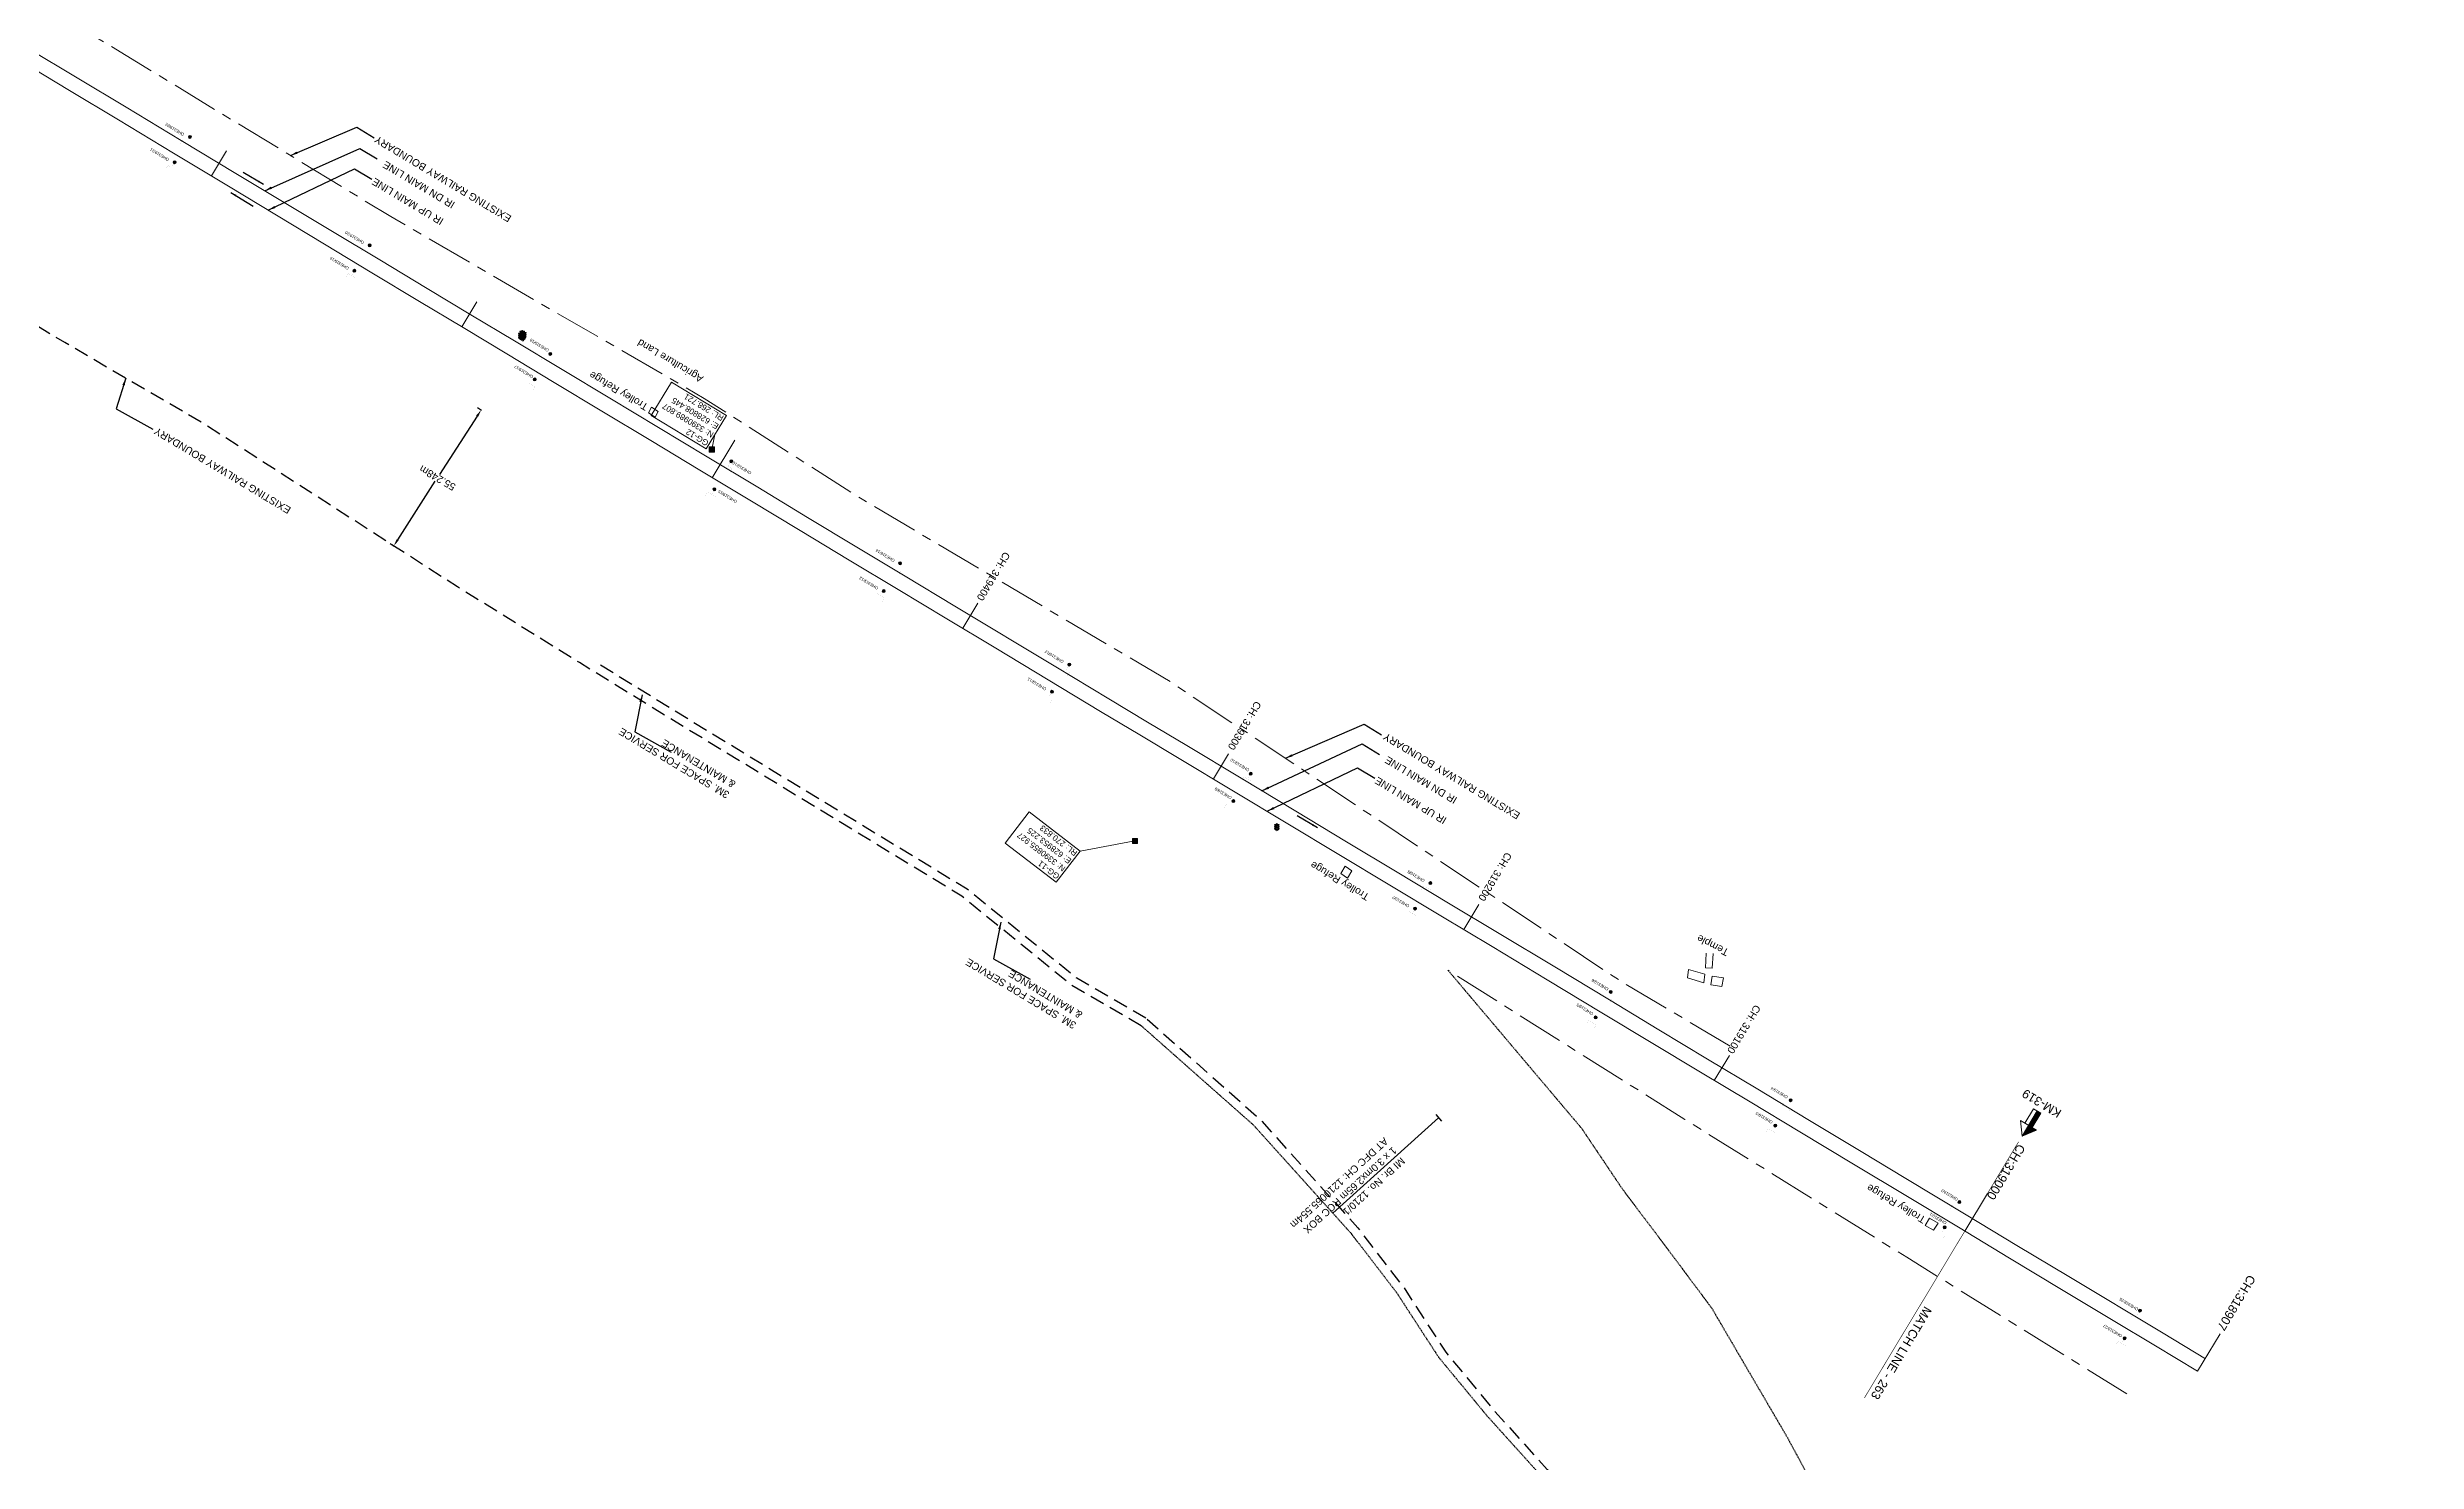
# Model space of a CAD drawing. Header units: metres. Extents: x 627609 to 629392, y 3390160 to 3391722.
# Drawn here: x 628581 to 629392, y 3390644 to 3391127 of the extents above; entities that cross this region are included whole.
import ezdxf
from ezdxf.enums import TextEntityAlignment as Align

# ---------------------------------------------------------------- set-up
doc = ezdxf.new("R2010")
doc.units = ezdxf.units.M
doc.header["$MEASUREMENT"] = 0
for name, pattern in [('CENTER', [50.8, 31.75, -6.35, 6.35, -6.35]), ('DASHED', [0.75, 0.5, -0.25]), ('PHANTOM2', [1.25, 0.625, -0.125, 0.125, -0.125, 0.125, -0.125])]:
    doc.linetypes.add(name, pattern=pattern)
doc.layers.get('Defpoints').update_dxf_attribs({"lineweight": 0})
doc.layers.add('A-BLDG', color=7, linetype='Continuous')
doc.layers.add('DFC bounday', color=6, linetype='DASHED')
for name, color, linetype, lineweight in [('Bench_Mark', 7, 'Continuous', 0), ('Bounary Dim', 10, 'Continuous', 13), ('EXISTING BRIDGE DETAILS', 7, 'Continuous', 0), ('Existing Chainage', 7, 'Continuous', 0), ('Existing IR Track', 143, 'Continuous', 0), ('Existing Railway Boundary', 7, 'CENTER', 0), ('flow direction', 7, 'Continuous', 0), ('KM STONE', 7, 'Continuous', 0), ('MATCH LINE', 7, 'Continuous', 0), ('OHE MAST', 8, 'Continuous', 0), ('OHE MAST TEXT', 8, 'Continuous', 0), ('Religious_Place', 251, 'Continuous', 0), ('Side Details', 251, 'Continuous', 0), ('Sign Board', 251, 'Continuous', 0), ('Text', 251, 'Continuous', 0), ('Text1', 251, 'Continuous', 0), ('TOPOSTYLEREMARK', 251, 'Continuous', 0), ('Trolley Stand', 7, 'Continuous', 0)]:
    doc.layers.add(name, color=color, linetype=linetype, lineweight=lineweight)
doc.styles.get("Standard").update_dxf_attribs({"font": 'arial.ttf'})
doc.styles.add('Style-Arial', font='arial.ttf')
doc.styles.add('Text', font='arial.ttf', dxfattribs={"height": 2})
doc.dimstyles.new('ISO-25', dxfattribs={"dimtxt": 2.5, "dimasz": 2.5, "dimexe": 1.25, "dimexo": 0.625, "dimtad": 1, "dimtxsty": 'Standard', "dimcen": 2.5, "dimadec": 0, "dimazin": 0, "dimtfac": 1, "dimtmove": 0, "dimatfit": 3, "dimfxl": 1, "dimarcsym": 0})
doc.dimstyles.get("Standard").update_dxf_attribs({"dimtxt": 2.5, "dimasz": 0.18, "dimexe": 0.18, "dimexo": 0.0625, "dimgap": 0.09, "dimtad": 0, "dimtih": 1, "dimtoh": 1, "dimdec": 3, "dimzin": 0, "dimdsep": 46, "dimtxsty": 'Standard', "dimcen": 0.09, "dimadec": 0, "dimazin": 0, "dimtfac": 1, "dimtdec": 3, "dimtofl": 0, "dimtmove": 0, "dimatfit": 3, "dimfxl": 1, "dimtolj": 1, "dimtzin": 0, "dimarcsym": 0})

# ---------------------------------------------------------------- blocks, each defined once
blk = doc.blocks.new('SIG')
for color, points in [(1, [(-0.22, 0.42, 0.180295), (-0.01, 0.33, -0.00255), (0.01, 0.33, -0.00255), (0.02, 0.33, 0.180295), (0.23, 0.42, -0.002654), (0.25, 0.44, 0.184495), (0.33, 0.65, 1.000001), (-0.32, 0.65, 0.184495), (-0.24, 0.44, -0.002654)]), (2, [(0.23, -0.23, -0.002654), (0.25, -0.21, 0.184495), (0.33, 0.01, 1.000001), (-0.32, 0.01, 0.184495), (-0.24, -0.21, -0.002654), (-0.22, -0.23, 0.180295), (-0.01, -0.32, -0.00255), (0.01, -0.32, -0.00255), (0.02, -0.32, 0.180295)]), (3, [(0.23, -0.88, -0.002654), (0.25, -0.86, 0.184495), (0.33, -0.64, 1.000001), (-0.32, -0.64, 0.184495), (-0.24, -0.86, -0.002654), (-0.22, -0.88, 0.395599)])]:
    blk.add_hatch(color=color).paths.add_polyline_path(points)
for p, q in [((-0.31, 0.98), (-0.32, -0.9)), ((0.33, -0.9), (0.32, 0.98))]:
    blk.add_line(p, q)
at = {"flags": 128}
for points in [[(-0.31, 0.98), (-0.81, 0.98, 0.198758), (-0.42, 0.41, 0.003814), (-0.31, 0.39)], [(-0.31, 0.33), (-0.81, 0.33, 0.198758), (-0.42, -0.23, 0.003727), (-0.32, -0.26)], [(0.32, 0.98), (0.82, 0.98, -0.198758), (0.44, 0.41, -0.003814), (0.32, 0.39)], [(0.32, 0.33), (0.82, 0.33, -0.198758), (0.44, -0.23, -0.003727), (0.33, -0.26)], [(-0.32, -0.32), (-0.81, -0.32, 0.198758), (-0.42, -0.88, 0.003639), (-0.32, -0.9)], [(0.33, -0.32), (0.82, -0.32, -0.198758), (0.44, -0.88, -0.003639), (0.33, -0.9)]]:
    blk.add_lwpolyline(points, format="xyb", dxfattribs=at)
for centre, radius, start, end in [((0.01, 0.91), 0.324, 12.40488, 167.59512), ((0.01, 0.81), 0.357, 27.75781, 152.24219), ((0.01, -0.9), 0.324, 181.45715, 358.54285)]:
    blk.add_arc(centre, radius, start, end)
blk = doc.blocks.new('OHE MAST')
h = blk.add_hatch(color=256)
edge = h.paths.add_edge_path()
edge.add_arc((0, 0), 0.514, 0, 360)
at = {"const_width": 0.01, "flags": 128}
for points in [[(1.5, 3.5), (1.5, 2), (-1.5, 2), (-1.5, 3.5)], [(0, 2), (0, 0)]]:
    blk.add_lwpolyline(points, dxfattribs=at)
blk.add_circle((0, 0), 0.514)
blk = doc.blocks.new('KM POST PLAN')
at = {"extrusion": (0, 0, -1)}
h = blk.add_hatch(color=256, dxfattribs=at)
h.paths.add_polyline_path([(0, -20), (0, -8.5), (3, -8.5), (3, -20)])
h.paths.add_polyline_path([(0, -8.5), (0, 0), (6.3, -8.5), (3, -8.5)], flags=16)
at = {"flags": 128}
for points in [[(0, 0), (-6.3, -8.5), (6.3, -8.5)], [(0, 0), (0, -20)], [(0, 0), (6.3, -8.5)], [(3, -8.5), (3, -20), (-3, -20), (-3, -8.5)]]:
    blk.add_lwpolyline(points, dxfattribs=at)
at = {"style": 'Style-Arial'}
blk.add_attdef('KM-POST', text='', height=6, dxfattribs=at).set_placement((0, -26, -263.9), align=Align.MIDDLE_CENTER)
blk = doc.blocks.new('*D264')
at = {"layer": 'Bounary Dim', "color": 0, "lineweight": -2, "transparency": 16777216}
for p, q in [((628728.25, 3391004.11), (628729.67, 3391003.2)), ((628728.17, 3391001.2), (628715.3, 3390981.19)), ((628700.99, 3390958.93), (628713.85, 3390978.94)), ((628698.37, 3390957.64), (628699.79, 3390956.73))]:
    blk.add_line(p, q, dxfattribs=at)
at = {"layer": 'Bounary Dim', "color": 0, "transparency": 16777216}
for points in [[(628727.82, 3391001.42), (628728.52, 3391000.97), (628729.52, 3391003.3)], [(628700.64, 3390959.16), (628701.34, 3390958.71), (628699.64, 3390956.83)]]:
    blk.add_solid(points, dxfattribs=at)
at = {"layer": 'Defpoints', "color": 0, "transparency": 16777216}
for p in [(628728.2, 3391004.15), (628698.32, 3390957.68), (628699.64, 3390956.83)]:
    blk.add_point(p, dxfattribs=at)
at = {"layer": 'Bounary Dim', "color": 0, "transparency": 16777216, "insert": (628714.58, 3390980.06), "char_height": 2.5, "attachment_point": 5, "rotation": 150}
blk.add_mtext('\\A1;55.248m', dxfattribs=at)
blk = doc.blocks.new('BM')
at = {"extrusion": (0, 0, -1)}
blk.add_hatch(color=256, dxfattribs=at).paths.add_polyline_path([(-0.88, -0.88), (-0.88, 0.88), (0.88, 0.88), (0.88, -0.88)])
for p, q in [((0.88, 0.88), (-0.88, 0.88)), ((-0.88, 0.88), (-0.88, -0.88)), ((0.88, -0.88), (0.88, 0.88)), ((-0.88, -0.88), (0.88, -0.88))]:
    blk.add_line(p, q)

msp = doc.modelspace()

# ---------------------------------------------------------------- linework, layer by layer
at = {"layer": 'A-BLDG'}
msp.add_line((629056.1492, 3390762.3839), (629058.0891, 3390760.0937), dxfattribs=at)
at = {"layer": 'DFC bounday', "color": 0, "ltscale": 10, "flags": 128}
msp.add_lwpolyline([(628955.3903, 3390792.7231), (628931.5933, 3390806.5004), (628894.0251, 3390836.9955), (628805.3605, 3390890.9758), (628763.1272, 3390916.9343), (628721.4077, 3390942.8333), (628634.7683, 3390998.5313), (628587.091, 3391026.3426), (628541.4721, 3391053.7252), (628498.5869, 3391079.4164), (628461.1936, 3391101.0466), (628391.2271, 3391146.4682), (628362.6237, 3391162.4973), (628324.6397, 3391185.7049), (628291.5767, 3391211.6933), (628254.0781, 3391235.9403), (628157.3612, 3391308.2767), (628174.1002, 3391326.9143), (628137.357, 3391356.9761), (627964.1476, 3391459.1923), (627842.8937, 3391531.9115), (627628.8138, 3391662.2153), (627608.6309, 3391674.439)], dxfattribs=at)
at = {"layer": 'DFC bounday', "color": 1, "ltscale": 10, "flags": 128}
for points in [[(628956.8934, 3390795.3193), (628933.3007, 3390808.9784), (628895.7584, 3390839.4525), (628806.926, 3390893.535), (628770.1183, 3390916.1587)], [(628957.3778, 3390794.97), (628995.9, 3390760.8914), (629029.4339, 3390723.6754), (629045.2632, 3390703.0911), (629059.5356, 3390681.1541), (629075.9052, 3390661.3381), (629094.2211, 3390641.0375), (629113.9709, 3390618.9835), (629150.8272, 3390554.3492), (629160.6968, 3390530.7249), (629179.7732, 3390484.9148), (629210.2037, 3390416.0117), (629220.7145, 3390393.1944), (629230.589, 3390371.602), (629240.931, 3390348.4228), (629251.5669, 3390325.0638), (629262.5522, 3390301.381), (629273.3873, 3390279.2542), (629289.2761, 3390243.2823), (629298.6947, 3390222.6226), (629329.1421, 3390161.406)]]:
    msp.add_lwpolyline(points, dxfattribs=at)
at = {"layer": 'DFC bounday', "ltscale": 0.5, "flags": 128}
for points in [[(629060.302, 3390811.736), (629106.014, 3390757.67), (629119.966, 3390736.905), (629135.502, 3390716.314), (629150.56, 3390696.134)], [(628955.39, 3390792.723), (628993.785, 3390758.757), (629027.127, 3390721.754), (629042.813, 3390701.356), (629057.114, 3390679.375), (629073.634, 3390659.377), (629091.99, 3390639.032), (629111.523, 3390617.22), (629148.13, 3390553.023), (629157.928, 3390529.57), (629177.016, 3390483.732), (629207.469, 3390414.778), (629217.988, 3390391.943), (629227.855, 3390370.367), (629238.196, 3390347.19), (629248.841, 3390323.811), (629259.844, 3390300.09), (629270.667, 3390277.988), (629286.539, 3390242.054), (629295.986, 3390221.332), (629326.4531, 3390160.0758)], [(629150.56, 3390696.134), (629163.67, 3390673.684), (629176.262, 3390652.198), (629189.005, 3390628.603), (629200.847, 3390606.301), (629228.151, 3390512.073), (629242.121, 3390491.376), (629281.578, 3390418.897), (629306.495, 3390372.58), (629316.6, 3390349.228), (629391.6921, 3390190.6903)]]:
    msp.add_lwpolyline(points, dxfattribs=at)
at = {"layer": 'EXISTING BRIDGE DETAILS', "linetype": 'Continuous', "lineweight": 0}
msp.add_line((629057.1191, 3390761.2388), (629020.9306, 3390728.6307), dxfattribs=at)
at = {"layer": 'Existing Chainage', "linetype": 'Continuous', "lineweight": 13, "flags": 128}
for points in [[(628642.4518, 3391091.9139), (628637.2983, 3391083.3441)], [(628728.0995, 3391040.3), (628722.948, 3391031.729)], [(628816.3529, 3390993.0034), (628808.6198, 3390980.1505)], [(628816.3529, 3390993.0034), (628808.6198, 3390980.1505)], [(628899.4637, 3390937.2257), (628894.3318, 3390928.643)], [(628985.183, 3390885.6998), (628980.0392, 3390877.1242)], [(629070.8977, 3390834.1622), (629065.7404, 3390825.5946)], [(629156.5825, 3390782.6048), (629151.425, 3390774.0374)], [(629244.8533, 3390735.3347), (629237.1131, 3390722.486)], [(629324.4267, 3390687.4357), (629316.6936, 3390674.5827)], [(629324.4267, 3390687.4357), (629316.6936, 3390674.5827)]]:
    msp.add_lwpolyline(points, dxfattribs=at)
at = {"layer": 'Existing IR Track', "flags": 128}
for points in [[(629319.4964, 3390678.8503), (629304.9372, 3390687.6063), (629272.7554, 3390706.943), (629254.9761, 3390717.6183), (629237.5312, 3390728.1278), (629216.9889, 3390740.5034), (629201.691, 3390749.7099), (629183.3845, 3390760.727), (629166.2808, 3390771.0312), (629149.1303, 3390781.3635), (629132.448, 3390791.3941), (629115.5479, 3390801.5557), (629096.8085, 3390812.842), (629077.824, 3390824.2759), (629060.5365, 3390834.6695), (629042.8783, 3390845.2861), (629025.6067, 3390855.6713), (629008.294, 3390866.1155), (628989.5568, 3390877.3637), (628970.9484, 3390888.5346), (628957.5241, 3390896.5957), (628944.2304, 3390904.5783), (628926.1422, 3390915.4442), (628891.5366, 3390936.2538), (628874.559, 3390946.4744), (628858.0797, 3390956.4108), (628841.1837, 3390966.5984), (628824.1394, 3390976.8668), (628806.9085, 3390987.2478), (628790.2553, 3390997.2715), (628773.5261, 3391007.3409), (628757.2317, 3391017.1377), (628740.9683, 3391026.9156), (628726.0022, 3391035.8979), (628711.0116, 3391044.8948), (628694.8226, 3391054.6472), (628678.6292, 3391064.4023), (628662.1611, 3391074.3069), (628645.655, 3391084.2344), (628626.8971, 3391095.5139), (628608.0722, 3391106.8338), (628591.304, 3391116.9135), (628574.5811, 3391126.9661)], [(629316.6936, 3390674.5827), (629302.313, 3390683.2349), (629287.9327, 3390691.887), (629270.1457, 3390702.5944), (629252.3587, 3390713.3019), (629234.9327, 3390723.7994), (629217.5061, 3390734.2974), (629199.0837, 3390745.3682), (629180.6616, 3390756.4373), (629163.6624, 3390766.6706), (629146.6626, 3390776.9042), (629129.8282, 3390787.0294), (629112.994, 3390797.1544), (629094.1853, 3390808.4743), (629075.3766, 3390819.7941), (629057.9167, 3390830.3042), (629040.4566, 3390840.8144), (629022.9884, 3390851.3102), (629005.5259, 3390861.8367), (628986.9304, 3390872.9907), (628968.3355, 3390884.1442), (628954.8819, 3390892.1973), (628941.431, 3390900.249), (628923.521, 3390911.0738), (628905.6062, 3390921.9016), (628888.909, 3390931.8855), (628872.2158, 3390941.867), (628855.4191, 3390951.9828), (628838.6214, 3390962.0994), (628821.4683, 3390972.42), (628804.3153, 3390982.7403), (628787.582, 3390992.8186), (628770.8481, 3391002.8971), (628754.5693, 3391012.7024), (628738.2901, 3391022.5079), (628723.3526, 3391031.4858), (628708.416, 3391040.4632), (628692.1834, 3391050.2502), (628675.9502, 3391060.0376), (628659.5383, 3391069.9385), (628643.1259, 3391079.8397), (628624.2876, 3391091.1681), (628605.45, 3391102.4961), (628588.7036, 3391112.5813), (628571.9573, 3391122.6666)]]:
    msp.add_lwpolyline(points, dxfattribs=at)
at = {"layer": 'Existing Railway Boundary', "ltscale": 0.5, "flags": 128}
for points in [[(629156.7971, 3390785.7736), (629118.8139, 3390808.3654), (628965.585, 3390910.1915), (628860.4585, 3390972.4254), (628805.8587, 3391007.2721), (628698.6241, 3391069.4447), (628562.2135, 3391152.4313), (628378.3014, 3391261.9076), (628246.7992, 3391338.8997), (628202.7811, 3391365.0852), (627967.1915, 3391505.704)], [(629292.5469, 3390666.8579), (629217.2372, 3390713.549), (629141.3179, 3390760.7178), (629060.3018, 3390811.7357)]]:
    msp.add_lwpolyline(points, dxfattribs=at)
at = {"layer": 'MATCH LINE', "linetype": 'PHANTOM2', "ltscale": 15, "const_width": 0.2}
msp.add_lwpolyline([(629255.5221, 3390753.0448), (629202.7696, 3390665.4759)], dxfattribs=at)
at = {"layer": 'Religious_Place', "flags": 128}
msp.add_lwpolyline([(629150.991, 3390817.395), (629150.7229, 3390812.4033), (629148.4236, 3390812.5268), (629148.6917, 3390817.5185)], dxfattribs=at)
at = {"layer": 'Religious_Place'}
for points in [[(629142.6457, 3390812.0076), (629142.2113, 3390809.0914), (629147.7888, 3390807.4513), (629148.2232, 3390810.3675)], [(629154.0331, 3390806.1858), (629150.2494, 3390806.7278), (629150.6838, 3390809.644), (629154.5691, 3390809.0875)]]:
    msp.add_3dface(points, dxfattribs=at)
at = {"layer": 'TOPOSTYLEREMARK'}
for p, q in [((628809.5395, 3390994.975), (628808.445, 3390989.807)), ((628934.4537, 3390852.4335), (628953.225, 3390855.927))]:
    msp.add_line(p, q, dxfattribs=at)
at = {"layer": 'TOPOSTYLEREMARK', "linetype": 'Continuous'}
for points in [[(628813.4573, 3391001.4498), (628806.5187, 3390989.9827), (628787.706, 3391001.3661), (628794.6446, 3391012.8332)], [(628934.4537, 3390852.4335), (628926.2857, 3390841.8069), (628908.852, 3390855.2071), (628917.02, 3390865.8337)]]:
    msp.add_3dface(points, dxfattribs=at)
at = {"layer": 'Trolley Stand'}
for points in [[(628787.8609, 3391004.2224), (628790.1466, 3391002.802), (628789.0636, 3391000.8965), (628786.7779, 3391002.3169)], [(629025.1763, 3390847.2737), (629027.4185, 3390845.7346), (629025.8966, 3390843.2156), (629023.6543, 3390844.7548)], [(629227.9828, 3390725.2677), (629226.4118, 3390722.8158), (629223.509, 3390724.4406), (629225.0847, 3390726.9)]]:
    msp.add_3dface(points, dxfattribs=at)

# ---------------------------------------------------------------- block references
at = {"layer": 'Bench_Mark'}
for p in [(628808.445, 3390989.807), (628953.225, 3390855.927)]:
    msp.add_blockref('BM', p, dxfattribs=at)
at = {"layer": 'KM STONE'}
ref = msp.add_blockref('KM POST PLAN', (629256.7123, 3390755.0205), dxfattribs=dict(at, xscale=0.5, yscale=0.5, zscale=0.5, rotation=148.9344517853904))
ref.add_attrib('KM-POST', 'KM-319', dxfattribs={"layer": '0', "height": 3, "rotation": 148.9344518, "style": 'Style-Arial'}).set_placement((629263.4205, 3390766.156), align=Align.MIDDLE_CENTER)
at = {"layer": 'OHE MAST', "color": 2, "rotation": 149.0208306544455}
for p in [(628629.8777, 3391096.6669), (628624.6746, 3391088.0275), (628691.417, 3391059.6226), (628686.206, 3391050.9016), (628753.1492, 3391022.4846), (628747.8673, 3391013.7363), (628815.0774, 3390985.7695), (628809.3672, 3390976.1907), (628872.888, 3390950.8718), (628867.2977, 3390941.4038), (628930.7481, 3390916.2615), (628924.8127, 3390906.9397), (628992.8345, 3390878.9222), (628986.9139, 3390869.5629), (629054.2979, 3390841.5002), (629049.061, 3390832.8003), (629116.0164, 3390804.3133), (629110.8255, 3390795.5832), (629177.512, 3390767.2704), (629172.2454, 3390758.6037), (629235.2987, 3390732.4493), (629230.2417, 3390723.8103), (629297.0433, 3390695.324), (629291.788, 3390685.8435)]:
    msp.add_blockref('OHE MAST', p, dxfattribs=at)
at = {"layer": 'Sign Board'}
for p in [(628743.1222, 3391028.5439), (628743.5262, 3391029.2264), (628743.7521, 3391028.1399), (628744.1319, 3391028.8029), (629001.7276, 3390860.6315)]:
    msp.add_blockref('SIG', p, dxfattribs=at)

# ---------------------------------------------------------------- texts
at = {"layer": 'EXISTING BRIDGE DETAILS', "color": 10, "style": 'Style-Arial'}
for s, p in [('AT DFC CH: 1210065.554m', (629038.4207, 3390754.713)), ('1 x 3.0mx2.65m RCC BOX', (629041.3808, 3390751.5248)), ('MI Br. No. 1210/1', (629044.1777, 3390747.9354))]:
    msp.add_text(s, height=2.5, rotation=222.4687975, dxfattribs=at).set_placement(p)
at = {"layer": 'Existing Chainage', "lineweight": 0, "attachment_point": 6, "line_spacing_factor": 0.6, "style": 'Style-Arial'}
for s, insert, char_height, rotation in [('CH: 319400', (628900.0051, 3390938.4223), 2.5, 239.1231055), ('CH: 319300', (628985.912, 3390887.3773), 2.5, 239.0440505), ('CH: 319200', (629071.6034, 3390835.7121), 2.5, 238.9538043), ('CH: 319100', (629156.7353, 3390783.5436), 2.5, 238.9526538), ('CH:319000', (629245.742, 3390733.657), 3, 238.9347597), ('CH:318907', (629324.5605, 3390688.9193), 3, 238.9664391)]:
    msp.add_mtext(s, dxfattribs=dict(at, insert=insert, char_height=char_height, rotation=rotation))
at = {"layer": 'Existing IR Track', "color": 7, "lineweight": 0}
for s, p in [('IR UP MAIN LINE', (628692.5158, 3391081.7396)), ('IR DN MAIN LINE', (628696.2364, 3391087.53)), ('IR DN MAIN LINE', (629039.0857, 3390883.9391)), ('IR UP MAIN LINE', (629035.6628, 3390876.8928))]:
    msp.add_text(s, height=2.5, rotation=149, dxfattribs=at).set_placement(p, align=Align.MIDDLE_RIGHT)
at = {"layer": 'Existing Railway Boundary', "linetype": 'Continuous', "ltscale": 5}
for p in [(628740.127, 3391069.5249), (628664.7099, 3390969.8003), (629085.226, 3390865.3248)]:
    msp.add_text('EXISTING RAILWAY BOUNDARY', height=2.5, rotation=149, dxfattribs=at).set_placement(p)
at = {"layer": 'Existing Railway Boundary', "color": 1, "char_height": 2.5, "width": 44.165389, "attachment_point": 1, "rotation": 149}
for insert in [(628813.417, 3390870.3175), (628932.0794, 3390791.4801)]:
    msp.add_mtext('3M. SPACE FOR SERVICE & MAINTENANCE ', dxfattribs=dict(at, insert=insert))
at = {"layer": 'MATCH LINE', "linetype": 'Continuous'}
msp.add_text('MATCH LINE - 263', height=3, rotation=239.0346667, dxfattribs=at).set_placement((629223.3975, 3390697.0426))
at = {"layer": 'OHE MAST TEXT'}
for s, p in [('OHE319/22', (628628.0767, 3391097.7943)), ('OHE319/21', (628622.8747, 3391089.2073)), ('OHE319/20', (628689.5967, 3391060.8363)), ('OHE319/19', (628684.3937, 3391052.0363)), ('OHE319/18', (628752.822, 3391024.0196)), ('OHE319/17', (628747.4635, 3391014.9792)), ('OHE319/16', (628822.144, 3390982.0374)), ('OHE319/15', (628817.2244, 3390972.2469)), ('OHE319/14', (628871.1497, 3390952.0953)), ('OHE319/13', (628865.5287, 3390942.6563)), ('OHE319/12', (628928.9667, 3390917.5103)), ('OHE319/11', (628923.0527, 3390908.1403)), ('OHE319/10', (628992.491, 3390880.4496)), ('OHE319/9', (628986.4485, 3390870.9708)), ('OHE319/8', (629052.4607, 3390842.6243)), ('OHE319/7', (629047.2147, 3390833.9453)), ('OHE319/6', (629115.3571, 3390805.5415)), ('OHE319/5', (629110.1987, 3390797.1295)), ('OHE319/4', (629176.6888, 3390768.6118)), ('OHE319/3', (629171.5218, 3390760.032)), ('OHE319/2', (629234.8993, 3390733.6406)), ('OHE319/1', (629231.0084, 3390725.5575)), ('OHE318/26', (629296.5911, 3390696.0758)), ('OHE318/27', (629291.0336, 3390686.9555))]:
    msp.add_text(s, height=1, rotation=149, dxfattribs=at).set_placement(p)
at = {"layer": 'Side Details'}
msp.add_text('Agriculture Land', height=2.5, rotation=149, dxfattribs=at).set_placement((628805.7775, 3391014.6369))
at = {"layer": 'Text'}
msp.add_text('Temple', height=2.5, rotation=152.8734397, dxfattribs=at).set_placement((629156.6463, 3390818.6616))
at = {"layer": 'Text1', "style": 'Text'}
for p in [(628786.9483, 3391005.0904), (629033.6735, 3390837.5199), (629224.0226, 3390727.123)]:
    msp.add_text('Trolley Refuge', height=2.5, rotation=149.3383277, dxfattribs=at).set_placement(p)
at = {"layer": 'TOPOSTYLEREMARK', "char_height": 2, "width": 32.634692, "attachment_point": 2}
for s, insert, rotation in [('\\pxql;GG-12\\PN: 3390989.807\\PE: 628808.445\\PRL: 268.721', (628792.5762, 3390999.3253), 148.8222967), ('\\pxql;GG-11\\PN: 3390855.927\\PE: 628953.225\\PRL: 270.833', (628913.4658, 3390852.6386), 142.4528802)]:
    msp.add_mtext(s, dxfattribs=dict(at, insert=insert, rotation=rotation))

# ---------------------------------------------------------------- dimensions: what is measured, and where the dimension line sits
at = {"layer": 'Bounary Dim'}
dim = msp.add_aligned_dim(p1=(628728.201, 3391004.1463), p2=(628698.3166, 3390957.678), distance=1.5676, dimstyle='Standard', override={"dimtxt": 2.5, "dimasz": 2.5, "dimdsep": 0, "dimpost": 'm'}, dxfattribs=at)
dim.commit()
dim.dimension.update_dxf_attribs({"geometry": '*D264', "text_midpoint": (628714.5773, 3390980.0642), "text_rotation": 150})

# ---------------------------------------------------------------- leaders
at = {"layer": 'Existing IR Track', "color": 7, "lineweight": 0}
for points in [[(628655.5129, 3391078.3054), (628688.0606, 3391092.7076), (628693.9788, 3391089.1426)], [(628656.714, 3391071.6419), (628686.1877, 3391085.7743), (628692.1059, 3391082.2092)], [(628996.6658, 3390873.0961), (629030.9099, 3390889.1167), (629036.8281, 3390885.5516)], [(628998.4351, 3390866.0899), (629029.3347, 3390880.9275), (629035.2529, 3390877.3625)]]:
    msp.add_leader(points, dimstyle='ISO-25', override={"dimtxt": 0.5, "dimtad": 0}, dxfattribs=at)
at = {"layer": 'Existing Railway Boundary', "linetype": 'Continuous', "ltscale": 5}
for points in [[(628664.2758, 3391090.3408), (628687.018, 3391099.9744), (628692.9362, 3391096.4093)], [(628607.9541, 3391014.1727), (628604.7119, 3391003.7131), (628617.2398, 3390996.7361)], [(629004.6808, 3390884.2109), (629031.6025, 3390895.8377), (629037.5207, 3390892.2727)]]:
    msp.add_leader(points, dimstyle='ISO-25', override={"dimtxt": 0.5, "dimtad": 0}, dxfattribs=at)
at = {"layer": 'Existing Railway Boundary', "color": 1, "linetype": 'Continuous', "ltscale": 5}
for points in [[(628784.5755, 3390905.8743), (628782.0575, 3390893.2783), (628794.5854, 3390886.3013)], [(628907.313, 3390828.1999), (628904.7951, 3390815.6039), (628917.323, 3390808.6269)]]:
    msp.add_leader(points, dimstyle='ISO-25', override={"dimtxt": 0.5, "dimtad": 0}, dxfattribs=at)
at = {"layer": 'flow direction', "lineweight": 0}
for points in [[(628655.1284, 3391080.4548), (628648.1259, 3391084.4988)], [(628643.896, 3391077.673), (628651.511, 3391073.0444)], [(629015.6709, 3390860.4637), (629008.6683, 3390864.5077)]]:
    msp.add_leader(points, dimstyle='ISO-25', override={"dimtxt": 0.5, "dimasz": 2, "dimtad": 0}, dxfattribs=at)

doc.saveas('drawing.dxf')
